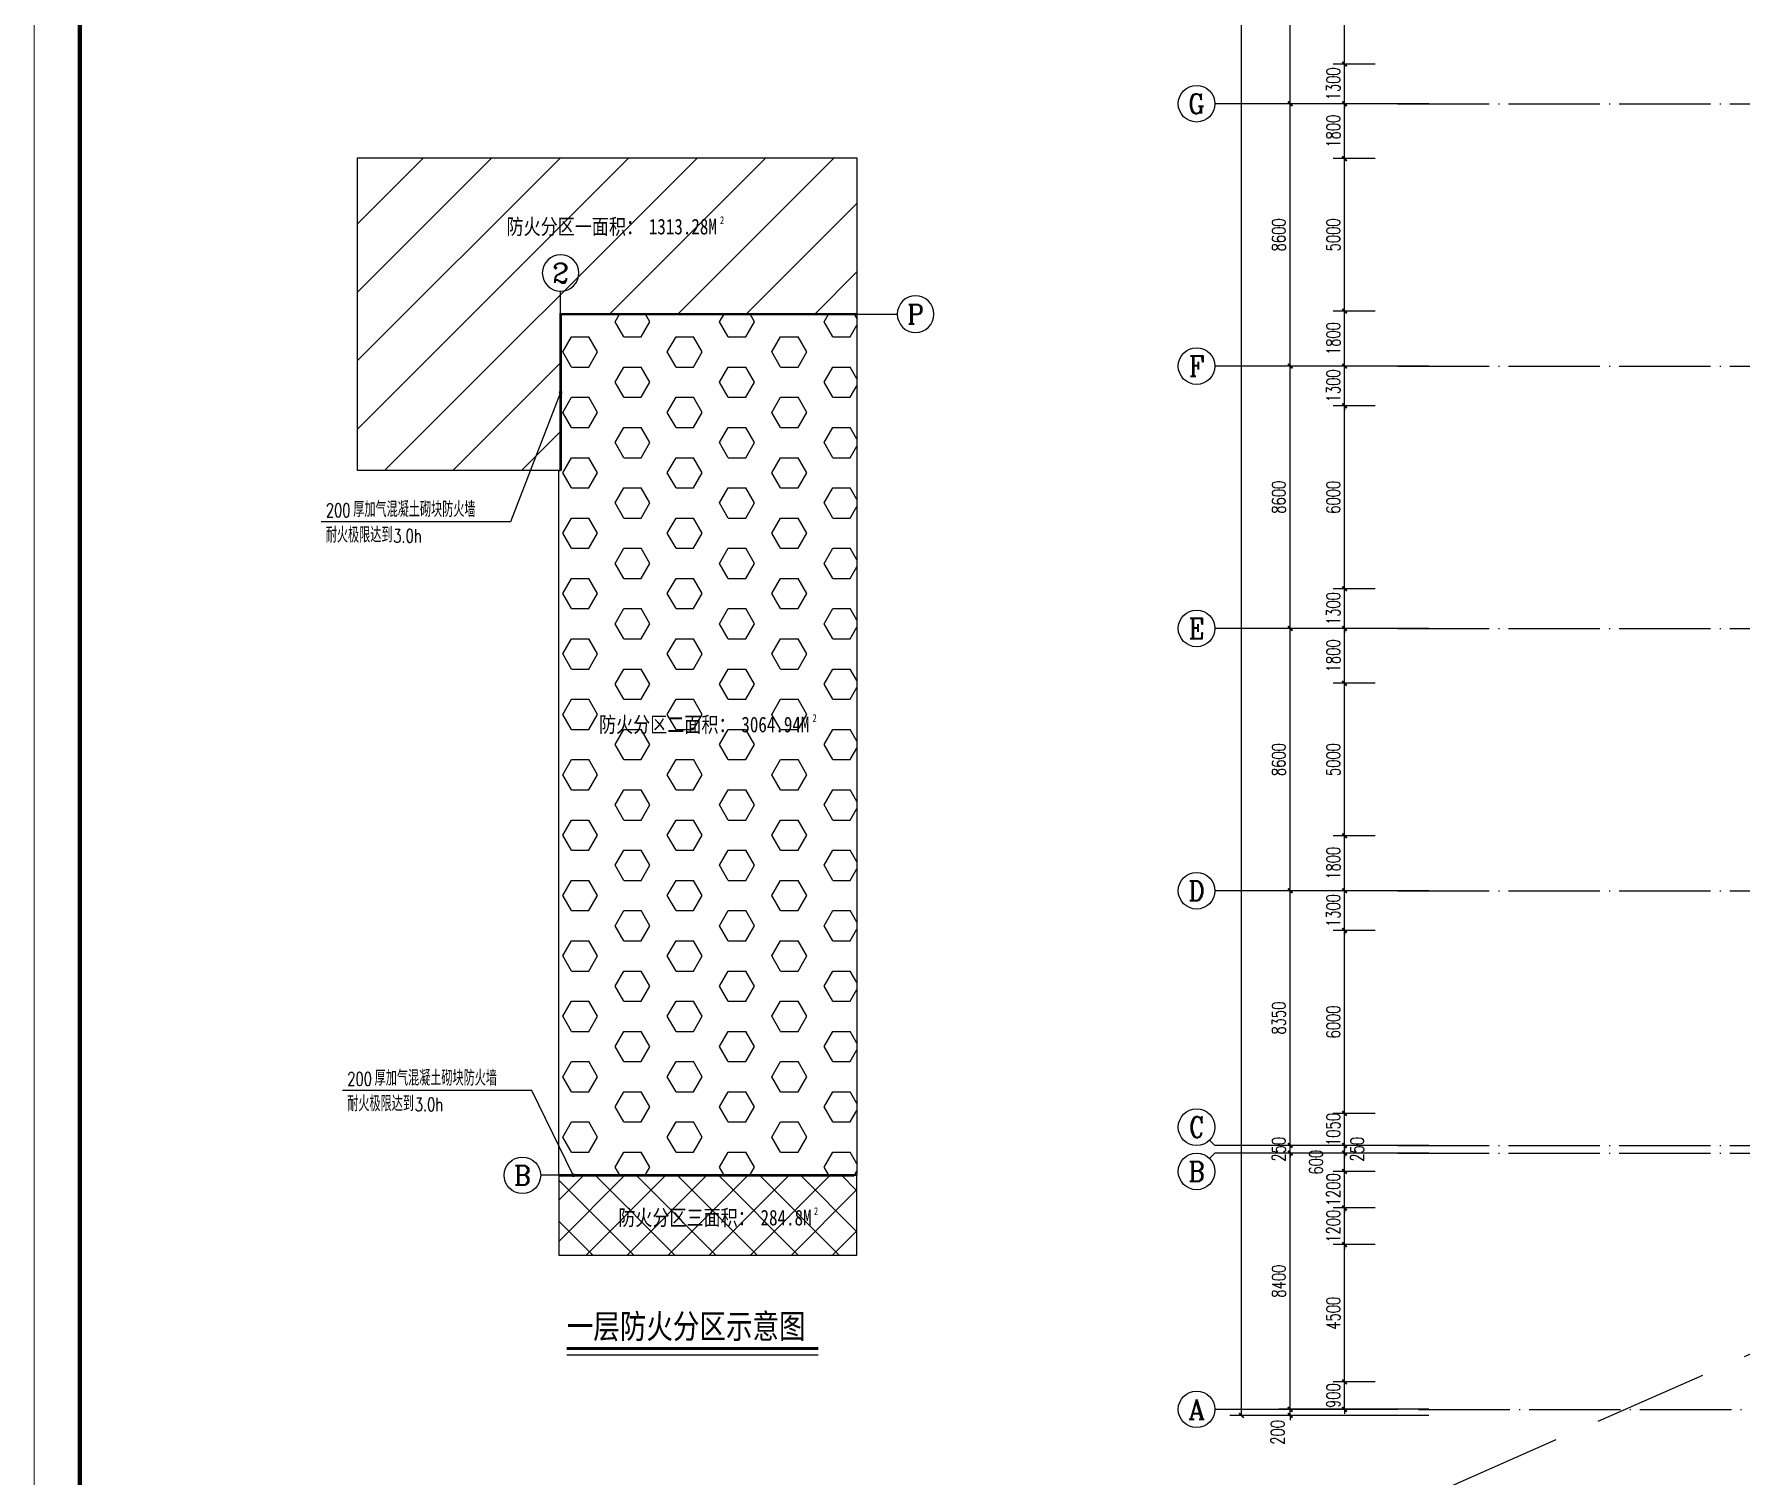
# Model space of a CAD drawing. Extents: x 409931 to 937299, y -508824 to 132289.
# Drawn here: x 437947 to 493922, y -165458 to -118196 of the extents above; entities that cross this region are included whole.
import ezdxf
from ezdxf.enums import TextEntityAlignment as Align

# ---------------------------------------------------------------- set-up
doc = ezdxf.new("R2010")
doc.units = 0
doc.header["$LTSCALE"] = 1500
doc.header["$MEASUREMENT"] = 0
doc.linetypes.add('DASH', pattern=[0.35, 0.25, -0.1])
doc.linetypes.add('DOTE', pattern=[2.42, 2, -0.2, 0.02, -0.2])
doc.layers.get('Defpoints').update_dxf_attribs({"color": 252})
for name, color, linetype in [('A-Other(建筑其它)', 33, 'Continuous'), ('A-Wall(建筑墙)', 7, 'Continuous'), ('AXIS', 3, 'Continuous'), ('AXIS_TEXT', 7, 'Continuous'), ('DIM_LEAD', 3, 'Continuous'), ('DIM_SYMB', 3, 'Continuous'), ('DOTE', 1, 'Continuous'), ('PUB_DIM', 3, 'Continuous'), ('PUB_HATCH', 8, 'Continuous'), ('PUB_TEXT', 7, 'Continuous')]:
    doc.layers.add(name, color=color, linetype=linetype)
doc.layers.add('TK', color=151, linetype='Continuous', lineweight=13)
doc.styles.add('_TCH_AXIS', font='COMPLEX', dxfattribs={"bigfont": 'GBCBIG'})
doc.styles.add('_TCH_DIM', font='SIMPLEX', dxfattribs={"bigfont": 'GBCBIG'})
doc.styles.add('_TCH_DIM_T3', font='SIMPLEX', dxfattribs={"width": 0.705882, "bigfont": 'GBCBIG'})
doc.styles.add('COMPLEX', font='COMPLEX')
doc.styles.add('仿宋体', font='', dxfattribs={"width": 0.8})
doc.styles.get('仿宋体').set_extended_font_data('SimSun')
doc.dimstyles.new('_TCH_ARCH&&150', dxfattribs={"dimtxt": 446.25, "dimasz": 150, "dimexe": 375, "dimexo": 450, "dimgap": 150, "dimtad": 1, "dimdec": 0, "dimzin": 0, "dimdsep": 46, "dimtxsty": '_TCH_DIM_T3', "dimblk": 'ARCHTICK', "dimcen": 0.09, "dimclrt": 7, "dimazin": 2, "dimtfac": 1, "dimtdec": 0, "dimtix": 1, "dimtmove": 2, "dimatfit": 3, "dimfxl": 0, "dimtolj": 1, "dimtzin": 0, "dimarcsym": 0})

# ---------------------------------------------------------------- blocks, each defined once
blk = doc.blocks.new('TK-A0')
at = {"layer": 'TK'}
for p, q in [((25, 10), (1179, 10)), ((0, 0), (1189, 0))]:
    blk.add_line(p, q, dxfattribs=at)
at = {"layer": 'TK', "const_width": 1}
blk.add_lwpolyline([(25, 831), (1179, 831), (1179, 10), (25, 10)], close=True, dxfattribs=at)
blk = doc.blocks.new('_AXISO')
blk.add_circle((0, 0), 0.5)
at = {"layer": 'AXIS_TEXT', "style": 'COMPLEX', "width": 1.041667}
blk.add_attdef('A', text='', height=0.56, dxfattribs=at).set_placement((-0.25, -0.28), (0.25, -0.28), align=Align.FIT)
blk = doc.blocks.new('_ArchTick')
at = {"color": 0, "linetype": 'ByBlock', "const_width": 0.4}
blk.add_lwpolyline([(-0.5, -0.5), (0.5, 0.5)], dxfattribs=at)
blk = doc.blocks.new('*D508')
at = {"layer": 'Defpoints', "color": 0}
for p in [(480925, -162377), (482374, -162377), (482374, -163277)]:
    blk.add_point(p, dxfattribs=at)
at = {"layer": 'PUB_DIM', "color": 0, "lineweight": -2}
for p, q in [((480925, -162377), (480925, -162227)), ((481924, -162377), (480550, -162377)), ((480925, -163277), (480925, -162377)), ((481924, -163277), (480550, -163277)), ((480925, -163277), (480925, -163427))]:
    blk.add_line(p, q, dxfattribs=at)
at = {"layer": 'PUB_DIM', "color": 0, "lineweight": -2, "xscale": 150, "yscale": 150, "zscale": 150}
for p, rotation in [((480925, -162377), 270), ((480925, -163277), 90)]:
    blk.add_blockref('_ArchTick', p, dxfattribs=dict(at, rotation=rotation))
at = {"layer": 'PUB_DIM', "color": 7, "insert": (480552, -162827), "char_height": 446.2, "attachment_point": 5, "rotation": 90, "style": '_TCH_DIM_T3'}
blk.add_mtext('\\A1;900', dxfattribs=at)
blk = doc.blocks.new('*D509')
at = {"layer": 'Defpoints', "color": 0}
for p in [(480925, -157877), (482374, -157877), (482374, -162377)]:
    blk.add_point(p, dxfattribs=at)
at = {"layer": 'PUB_DIM', "color": 0, "lineweight": -2}
for p, q in [((481924, -157877), (480550, -157877)), ((480925, -162377), (480925, -157877)), ((481924, -162377), (480550, -162377))]:
    blk.add_line(p, q, dxfattribs=at)
at = {"layer": 'PUB_DIM', "color": 0, "lineweight": -2, "xscale": 150, "yscale": 150, "zscale": 150}
for p, rotation in [((480925, -157877), 90), ((480925, -162377), 270)]:
    blk.add_blockref('_ArchTick', p, dxfattribs=dict(at, rotation=rotation))
at = {"layer": 'PUB_DIM', "color": 7, "insert": (480552, -160127), "char_height": 446.2, "attachment_point": 5, "rotation": 90, "style": '_TCH_DIM_T3'}
blk.add_mtext('\\A1;4500', dxfattribs=at)
blk = doc.blocks.new('*D510')
at = {"layer": 'Defpoints', "color": 0}
for p in [(480925, -156677), (482374, -156677), (482374, -157877)]:
    blk.add_point(p, dxfattribs=at)
at = {"layer": 'PUB_DIM', "color": 0, "lineweight": -2}
for p, q in [((481924, -156677), (480550, -156677)), ((480925, -156677), (480925, -156527)), ((480925, -157877), (480925, -156677)), ((481924, -157877), (480550, -157877)), ((480925, -157877), (480925, -158027))]:
    blk.add_line(p, q, dxfattribs=at)
at = {"layer": 'PUB_DIM', "color": 0, "lineweight": -2, "xscale": 150, "yscale": 150, "zscale": 150}
for p, rotation in [((480925, -156677), 270), ((480925, -157877), 90)]:
    blk.add_blockref('_ArchTick', p, dxfattribs=dict(at, rotation=rotation))
at = {"layer": 'PUB_DIM', "color": 7, "insert": (480552, -157277), "char_height": 446.2, "attachment_point": 5, "rotation": 90, "style": '_TCH_DIM_T3'}
blk.add_mtext('\\A1;1200', dxfattribs=at)
blk = doc.blocks.new('*D511')
at = {"layer": 'Defpoints', "color": 0}
for p in [(480925, -155477), (482374, -155477), (482374, -156677)]:
    blk.add_point(p, dxfattribs=at)
at = {"layer": 'PUB_DIM', "color": 0, "lineweight": -2}
for p, q in [((481924, -155477), (480550, -155477)), ((480925, -155477), (480925, -155327)), ((480925, -156677), (480925, -155477)), ((481924, -156677), (480550, -156677)), ((480925, -156677), (480925, -156827))]:
    blk.add_line(p, q, dxfattribs=at)
at = {"layer": 'PUB_DIM', "color": 0, "lineweight": -2, "xscale": 150, "yscale": 150, "zscale": 150}
for p, rotation in [((480925, -155477), 270), ((480925, -156677), 90)]:
    blk.add_blockref('_ArchTick', p, dxfattribs=dict(at, rotation=rotation))
at = {"layer": 'PUB_DIM', "color": 7, "insert": (480552, -156077), "char_height": 446.2, "attachment_point": 5, "rotation": 90, "style": '_TCH_DIM_T3'}
blk.add_mtext('\\A1;1200', dxfattribs=at)
blk = doc.blocks.new('*D512')
at = {"layer": 'Defpoints', "color": 0}
for p in [(480925, -154877), (482374, -154877), (482374, -155477)]:
    blk.add_point(p, dxfattribs=at)
at = {"layer": 'PUB_DIM', "color": 0, "lineweight": -2}
for p, q in [((481924, -154877), (480550, -154877)), ((480925, -155477), (480925, -154877)), ((481924, -155477), (480550, -155477))]:
    blk.add_line(p, q, dxfattribs=at)
at = {"layer": 'PUB_DIM', "color": 0, "lineweight": -2, "xscale": 150, "yscale": 150, "zscale": 150}
for p, rotation in [((480925, -154877), 90), ((480925, -155477), 270)]:
    blk.add_blockref('_ArchTick', p, dxfattribs=dict(at, rotation=rotation))
at = {"layer": 'PUB_DIM', "color": 7, "insert": (479988, -155177), "char_height": 446.2, "attachment_point": 5, "rotation": 90, "style": '_TCH_DIM_T3'}
blk.add_mtext('\\A1;600', dxfattribs=at)
blk = doc.blocks.new('*D513')
at = {"layer": 'Defpoints', "color": 0}
for p in [(480925, -154627), (482374, -154627), (482374, -154877)]:
    blk.add_point(p, dxfattribs=at)
at = {"layer": 'PUB_DIM', "color": 0, "lineweight": -2}
for p, q in [((480925, -154627), (480925, -154477)), ((481924, -154627), (480550, -154627)), ((481924, -154877), (480550, -154877)), ((480925, -154877), (480925, -154627)), ((480925, -154877), (480925, -155027))]:
    blk.add_line(p, q, dxfattribs=at)
at = {"layer": 'PUB_DIM', "color": 0, "lineweight": -2, "xscale": 150, "yscale": 150, "zscale": 150}
for p, rotation in [((480925, -154627), 270), ((480925, -154877), 90)]:
    blk.add_blockref('_ArchTick', p, dxfattribs=dict(at, rotation=rotation))
at = {"layer": 'PUB_DIM', "color": 7, "insert": (481338, -154752), "char_height": 446.2, "attachment_point": 5, "rotation": 90, "style": '_TCH_DIM_T3'}
blk.add_mtext('\\A1;250', dxfattribs=at)
blk = doc.blocks.new('*D514')
at = {"layer": 'Defpoints', "color": 0}
for p in [(480925, -153578), (482374, -153578), (482374, -154627)]:
    blk.add_point(p, dxfattribs=at)
at = {"layer": 'PUB_DIM', "color": 0, "lineweight": -2}
for p, q in [((481924, -153578), (480550, -153578)), ((480925, -153578), (480925, -153428)), ((480925, -154627), (480925, -153578)), ((481924, -154627), (480550, -154627)), ((480925, -154627), (480925, -154777))]:
    blk.add_line(p, q, dxfattribs=at)
at = {"layer": 'PUB_DIM', "color": 0, "lineweight": -2, "xscale": 150, "yscale": 150, "zscale": 150}
for p, rotation in [((480925, -153578), 270), ((480925, -154627), 90)]:
    blk.add_blockref('_ArchTick', p, dxfattribs=dict(at, rotation=rotation))
at = {"layer": 'PUB_DIM', "color": 7, "insert": (480552, -154102), "char_height": 446.2, "attachment_point": 5, "rotation": 90, "style": '_TCH_DIM_T3'}
blk.add_mtext('\\A1;1050', dxfattribs=at)
blk = doc.blocks.new('*D515')
at = {"layer": 'Defpoints', "color": 0}
for p in [(480925, -147578), (482374, -147578), (482374, -153578)]:
    blk.add_point(p, dxfattribs=at)
at = {"layer": 'PUB_DIM', "color": 0, "lineweight": -2}
for p, q in [((481924, -147578), (480550, -147578)), ((480925, -153578), (480925, -147578)), ((481924, -153578), (480550, -153578))]:
    blk.add_line(p, q, dxfattribs=at)
at = {"layer": 'PUB_DIM', "color": 0, "lineweight": -2, "xscale": 150, "yscale": 150, "zscale": 150}
for p, rotation in [((480925, -147578), 90), ((480925, -153578), 270)]:
    blk.add_blockref('_ArchTick', p, dxfattribs=dict(at, rotation=rotation))
at = {"layer": 'PUB_DIM', "color": 7, "insert": (480552, -150578), "char_height": 446.2, "attachment_point": 5, "rotation": 90, "style": '_TCH_DIM_T3'}
blk.add_mtext('\\A1;6000', dxfattribs=at)
blk = doc.blocks.new('*D516')
at = {"layer": 'Defpoints', "color": 0}
for p in [(480925, -146277), (482374, -146277), (482374, -147578)]:
    blk.add_point(p, dxfattribs=at)
at = {"layer": 'PUB_DIM', "color": 0, "lineweight": -2}
for p, q in [((481924, -146277), (480550, -146277)), ((480925, -146277), (480925, -146127)), ((480925, -147578), (480925, -146277)), ((481924, -147578), (480550, -147578)), ((480925, -147578), (480925, -147728))]:
    blk.add_line(p, q, dxfattribs=at)
at = {"layer": 'PUB_DIM', "color": 0, "lineweight": -2, "xscale": 150, "yscale": 150, "zscale": 150}
for p, rotation in [((480925, -146277), 270), ((480925, -147578), 90)]:
    blk.add_blockref('_ArchTick', p, dxfattribs=dict(at, rotation=rotation))
at = {"layer": 'PUB_DIM', "color": 7, "insert": (480552, -146927), "char_height": 446.2, "attachment_point": 5, "rotation": 90, "style": '_TCH_DIM_T3'}
blk.add_mtext('\\A1;1300', dxfattribs=at)
blk = doc.blocks.new('*D517')
at = {"layer": 'Defpoints', "color": 0}
for p in [(480925, -144477), (482374, -144477), (482374, -146277)]:
    blk.add_point(p, dxfattribs=at)
at = {"layer": 'PUB_DIM', "color": 0, "lineweight": -2}
for p, q in [((481924, -144477), (480550, -144477)), ((480925, -146277), (480925, -144477)), ((481924, -146277), (480550, -146277))]:
    blk.add_line(p, q, dxfattribs=at)
at = {"layer": 'PUB_DIM', "color": 0, "lineweight": -2, "xscale": 150, "yscale": 150, "zscale": 150}
for p, rotation in [((480925, -144477), 90), ((480925, -146277), 270)]:
    blk.add_blockref('_ArchTick', p, dxfattribs=dict(at, rotation=rotation))
at = {"layer": 'PUB_DIM', "color": 7, "insert": (480552, -145377), "char_height": 446.2, "attachment_point": 5, "rotation": 90, "style": '_TCH_DIM_T3'}
blk.add_mtext('\\A1;1800', dxfattribs=at)
blk = doc.blocks.new('*D518')
at = {"layer": 'Defpoints', "color": 0}
for p in [(480925, -139477), (482374, -139477), (482374, -144477)]:
    blk.add_point(p, dxfattribs=at)
at = {"layer": 'PUB_DIM', "color": 0, "lineweight": -2}
for p, q in [((481924, -139477), (480550, -139477)), ((480925, -144477), (480925, -139477)), ((481924, -144477), (480550, -144477))]:
    blk.add_line(p, q, dxfattribs=at)
at = {"layer": 'PUB_DIM', "color": 0, "lineweight": -2, "xscale": 150, "yscale": 150, "zscale": 150}
for p, rotation in [((480925, -139477), 90), ((480925, -144477), 270)]:
    blk.add_blockref('_ArchTick', p, dxfattribs=dict(at, rotation=rotation))
at = {"layer": 'PUB_DIM', "color": 7, "insert": (480552, -141977), "char_height": 446.2, "attachment_point": 5, "rotation": 90, "style": '_TCH_DIM_T3'}
blk.add_mtext('\\A1;5000', dxfattribs=at)
blk = doc.blocks.new('*D519')
at = {"layer": 'Defpoints', "color": 0}
for p in [(480925, -137677), (482374, -137677), (482374, -139477)]:
    blk.add_point(p, dxfattribs=at)
at = {"layer": 'PUB_DIM', "color": 0, "lineweight": -2}
for p, q in [((481924, -137677), (480550, -137677)), ((480925, -139477), (480925, -137677)), ((481924, -139477), (480550, -139477))]:
    blk.add_line(p, q, dxfattribs=at)
at = {"layer": 'PUB_DIM', "color": 0, "lineweight": -2, "xscale": 150, "yscale": 150, "zscale": 150}
for p, rotation in [((480925, -137677), 90), ((480925, -139477), 270)]:
    blk.add_blockref('_ArchTick', p, dxfattribs=dict(at, rotation=rotation))
at = {"layer": 'PUB_DIM', "color": 7, "insert": (480552, -138577), "char_height": 446.2, "attachment_point": 5, "rotation": 90, "style": '_TCH_DIM_T3'}
blk.add_mtext('\\A1;1800', dxfattribs=at)
blk = doc.blocks.new('*D520')
at = {"layer": 'Defpoints', "color": 0}
for p in [(480925, -136378), (482374, -136378), (482374, -137677)]:
    blk.add_point(p, dxfattribs=at)
at = {"layer": 'PUB_DIM', "color": 0, "lineweight": -2}
for p, q in [((481924, -136378), (480550, -136378)), ((480925, -136378), (480925, -136228)), ((480925, -137677), (480925, -136378)), ((481924, -137677), (480550, -137677)), ((480925, -137677), (480925, -137827))]:
    blk.add_line(p, q, dxfattribs=at)
at = {"layer": 'PUB_DIM', "color": 0, "lineweight": -2, "xscale": 150, "yscale": 150, "zscale": 150}
for p, rotation in [((480925, -136378), 270), ((480925, -137677), 90)]:
    blk.add_blockref('_ArchTick', p, dxfattribs=dict(at, rotation=rotation))
at = {"layer": 'PUB_DIM', "color": 7, "insert": (480552, -137027), "char_height": 446.2, "attachment_point": 5, "rotation": 90, "style": '_TCH_DIM_T3'}
blk.add_mtext('\\A1;1300', dxfattribs=at)
blk = doc.blocks.new('*D521')
at = {"layer": 'Defpoints', "color": 0}
for p in [(480925, -130378), (482374, -130378), (482374, -136378)]:
    blk.add_point(p, dxfattribs=at)
at = {"layer": 'PUB_DIM', "color": 0, "lineweight": -2}
for p, q in [((481924, -130378), (480550, -130378)), ((480925, -136378), (480925, -130378)), ((481924, -136378), (480550, -136378))]:
    blk.add_line(p, q, dxfattribs=at)
at = {"layer": 'PUB_DIM', "color": 0, "lineweight": -2, "xscale": 150, "yscale": 150, "zscale": 150}
for p, rotation in [((480925, -130378), 90), ((480925, -136378), 270)]:
    blk.add_blockref('_ArchTick', p, dxfattribs=dict(at, rotation=rotation))
at = {"layer": 'PUB_DIM', "color": 7, "insert": (480552, -133378), "char_height": 446.2, "attachment_point": 5, "rotation": 90, "style": '_TCH_DIM_T3'}
blk.add_mtext('\\A1;6000', dxfattribs=at)
blk = doc.blocks.new('*D522')
at = {"layer": 'Defpoints', "color": 0}
for p in [(480925, -129077), (482374, -129077), (482374, -130378)]:
    blk.add_point(p, dxfattribs=at)
at = {"layer": 'PUB_DIM', "color": 0, "lineweight": -2}
for p, q in [((481924, -129077), (480550, -129077)), ((480925, -129077), (480925, -128927)), ((480925, -130378), (480925, -129077)), ((481924, -130378), (480550, -130378)), ((480925, -130378), (480925, -130528))]:
    blk.add_line(p, q, dxfattribs=at)
at = {"layer": 'PUB_DIM', "color": 0, "lineweight": -2, "xscale": 150, "yscale": 150, "zscale": 150}
for p, rotation in [((480925, -129077), 270), ((480925, -130378), 90)]:
    blk.add_blockref('_ArchTick', p, dxfattribs=dict(at, rotation=rotation))
at = {"layer": 'PUB_DIM', "color": 7, "insert": (480552, -129727), "char_height": 446.2, "attachment_point": 5, "rotation": 90, "style": '_TCH_DIM_T3'}
blk.add_mtext('\\A1;1300', dxfattribs=at)
blk = doc.blocks.new('*D523')
at = {"layer": 'Defpoints', "color": 0}
for p in [(480925, -127277), (482374, -127277), (482374, -129077)]:
    blk.add_point(p, dxfattribs=at)
at = {"layer": 'PUB_DIM', "color": 0, "lineweight": -2}
for p, q in [((481924, -127277), (480550, -127277)), ((480925, -129077), (480925, -127277)), ((481924, -129077), (480550, -129077))]:
    blk.add_line(p, q, dxfattribs=at)
at = {"layer": 'PUB_DIM', "color": 0, "lineweight": -2, "xscale": 150, "yscale": 150, "zscale": 150}
for p, rotation in [((480925, -127277), 90), ((480925, -129077), 270)]:
    blk.add_blockref('_ArchTick', p, dxfattribs=dict(at, rotation=rotation))
at = {"layer": 'PUB_DIM', "color": 7, "insert": (480552, -128177), "char_height": 446.2, "attachment_point": 5, "rotation": 90, "style": '_TCH_DIM_T3'}
blk.add_mtext('\\A1;1800', dxfattribs=at)
blk = doc.blocks.new('*D524')
at = {"layer": 'Defpoints', "color": 0}
for p in [(480925, -122277), (482374, -122277), (482374, -127277)]:
    blk.add_point(p, dxfattribs=at)
at = {"layer": 'PUB_DIM', "color": 0, "lineweight": -2}
for p, q in [((481924, -122277), (480550, -122277)), ((480925, -127277), (480925, -122277)), ((481924, -127277), (480550, -127277))]:
    blk.add_line(p, q, dxfattribs=at)
at = {"layer": 'PUB_DIM', "color": 0, "lineweight": -2, "xscale": 150, "yscale": 150, "zscale": 150}
for p, rotation in [((480925, -122277), 90), ((480925, -127277), 270)]:
    blk.add_blockref('_ArchTick', p, dxfattribs=dict(at, rotation=rotation))
at = {"layer": 'PUB_DIM', "color": 7, "insert": (480552, -124777), "char_height": 446.2, "attachment_point": 5, "rotation": 90, "style": '_TCH_DIM_T3'}
blk.add_mtext('\\A1;5000', dxfattribs=at)
blk = doc.blocks.new('*D525')
at = {"layer": 'Defpoints', "color": 0}
for p in [(480925, -120477), (482374, -120477), (482374, -122277)]:
    blk.add_point(p, dxfattribs=at)
at = {"layer": 'PUB_DIM', "color": 0, "lineweight": -2}
for p, q in [((481924, -120477), (480550, -120477)), ((480925, -122277), (480925, -120477)), ((481924, -122277), (480550, -122277))]:
    blk.add_line(p, q, dxfattribs=at)
at = {"layer": 'PUB_DIM', "color": 0, "lineweight": -2, "xscale": 150, "yscale": 150, "zscale": 150}
for p, rotation in [((480925, -120477), 90), ((480925, -122277), 270)]:
    blk.add_blockref('_ArchTick', p, dxfattribs=dict(at, rotation=rotation))
at = {"layer": 'PUB_DIM', "color": 7, "insert": (480552, -121377), "char_height": 446.2, "attachment_point": 5, "rotation": 90, "style": '_TCH_DIM_T3'}
blk.add_mtext('\\A1;1800', dxfattribs=at)
blk = doc.blocks.new('*D526')
at = {"layer": 'Defpoints', "color": 0}
for p in [(480925, -119178), (482374, -119178), (482374, -120477)]:
    blk.add_point(p, dxfattribs=at)
at = {"layer": 'PUB_DIM', "color": 0, "lineweight": -2}
for p, q in [((481924, -119178), (480550, -119178)), ((480925, -119178), (480925, -119028)), ((480925, -120477), (480925, -119178)), ((481924, -120477), (480550, -120477)), ((480925, -120477), (480925, -120627))]:
    blk.add_line(p, q, dxfattribs=at)
at = {"layer": 'PUB_DIM', "color": 0, "lineweight": -2, "xscale": 150, "yscale": 150, "zscale": 150}
for p, rotation in [((480925, -119178), 270), ((480925, -120477), 90)]:
    blk.add_blockref('_ArchTick', p, dxfattribs=dict(at, rotation=rotation))
at = {"layer": 'PUB_DIM', "color": 7, "insert": (480552, -119827), "char_height": 446.2, "attachment_point": 5, "rotation": 90, "style": '_TCH_DIM_T3'}
blk.add_mtext('\\A1;1300', dxfattribs=at)
blk = doc.blocks.new('*D527')
at = {"layer": 'Defpoints', "color": 0}
for p in [(480925, -113178), (482374, -113178), (482374, -119178)]:
    blk.add_point(p, dxfattribs=at)
at = {"layer": 'PUB_DIM', "color": 0, "lineweight": -2}
for p, q in [((481924, -113178), (480550, -113178)), ((480925, -119178), (480925, -113178)), ((481924, -119178), (480550, -119178))]:
    blk.add_line(p, q, dxfattribs=at)
at = {"layer": 'PUB_DIM', "color": 0, "lineweight": -2, "xscale": 150, "yscale": 150, "zscale": 150}
for p, rotation in [((480925, -113178), 90), ((480925, -119178), 270)]:
    blk.add_blockref('_ArchTick', p, dxfattribs=dict(at, rotation=rotation))
at = {"layer": 'PUB_DIM', "color": 7, "insert": (480552, -116178), "char_height": 446.2, "attachment_point": 5, "rotation": 90, "style": '_TCH_DIM_T3'}
blk.add_mtext('\\A1;6000', dxfattribs=at)
blk = doc.blocks.new('*D807')
at = {"layer": 'AXIS', "color": 0, "lineweight": -2}
for p, q in [((483692, -163277), (478767, -163277)), ((479142, -163277), (479142, -163127)), ((479142, -163477), (479142, -163277)), ((483692, -163477), (478767, -163477)), ((479142, -163477), (479142, -163627))]:
    blk.add_line(p, q, dxfattribs=at)
at = {"layer": 'Defpoints', "color": 0}
for p in [(479142, -163277), (484142, -163277), (484142, -163477)]:
    blk.add_point(p, dxfattribs=at)
at = {"layer": 'AXIS', "color": 0, "lineweight": -2, "xscale": 150, "yscale": 150, "zscale": 150}
for p, rotation in [((479142, -163277), 270), ((479142, -163477), 90)]:
    blk.add_blockref('_ArchTick', p, dxfattribs=dict(at, rotation=rotation))
at = {"layer": 'AXIS', "color": 7, "insert": (478729, -164032), "char_height": 446.2, "attachment_point": 5, "rotation": 90, "style": '_TCH_DIM_T3'}
blk.add_mtext('\\A1;200', dxfattribs=at)
blk = doc.blocks.new('*D808')
at = {"layer": 'AXIS', "color": 0, "lineweight": -2}
for p, q in [((483692, -154877), (478767, -154877)), ((479142, -163277), (479142, -154877)), ((483692, -163277), (478767, -163277))]:
    blk.add_line(p, q, dxfattribs=at)
at = {"layer": 'Defpoints', "color": 0}
for p in [(479142, -154877), (484142, -154877), (484142, -163277)]:
    blk.add_point(p, dxfattribs=at)
at = {"layer": 'AXIS', "color": 0, "lineweight": -2, "xscale": 150, "yscale": 150, "zscale": 150}
for p, rotation in [((479142, -154877), 90), ((479142, -163277), 270)]:
    blk.add_blockref('_ArchTick', p, dxfattribs=dict(at, rotation=rotation))
at = {"layer": 'AXIS', "color": 7, "insert": (478768, -159077), "char_height": 446.2, "attachment_point": 5, "rotation": 90, "style": '_TCH_DIM_T3'}
blk.add_mtext('\\A1;8400', dxfattribs=at)
blk = doc.blocks.new('*D809')
at = {"layer": 'AXIS', "color": 0, "lineweight": -2}
for p, q in [((479142, -154627), (479142, -154477)), ((483692, -154627), (478767, -154627)), ((483692, -154877), (478767, -154877)), ((479142, -154877), (479142, -154627)), ((479142, -154877), (479142, -155027))]:
    blk.add_line(p, q, dxfattribs=at)
at = {"layer": 'Defpoints', "color": 0}
for p in [(479142, -154627), (484142, -154627), (484142, -154877)]:
    blk.add_point(p, dxfattribs=at)
at = {"layer": 'AXIS', "color": 0, "lineweight": -2, "xscale": 150, "yscale": 150, "zscale": 150}
for p, rotation in [((479142, -154627), 270), ((479142, -154877), 90)]:
    blk.add_blockref('_ArchTick', p, dxfattribs=dict(at, rotation=rotation))
at = {"layer": 'AXIS', "color": 7, "insert": (478768, -154752), "char_height": 446.2, "attachment_point": 5, "rotation": 90, "style": '_TCH_DIM_T3'}
blk.add_mtext('\\A1;250', dxfattribs=at)
blk = doc.blocks.new('*D810')
at = {"layer": 'AXIS', "color": 0, "lineweight": -2}
for p, q in [((483692, -146277), (478767, -146277)), ((479142, -154627), (479142, -146277)), ((483692, -154627), (478767, -154627))]:
    blk.add_line(p, q, dxfattribs=at)
at = {"layer": 'Defpoints', "color": 0}
for p in [(479142, -146277), (484142, -146277), (484142, -154627)]:
    blk.add_point(p, dxfattribs=at)
at = {"layer": 'AXIS', "color": 0, "lineweight": -2, "xscale": 150, "yscale": 150, "zscale": 150}
for p, rotation in [((479142, -146277), 90), ((479142, -154627), 270)]:
    blk.add_blockref('_ArchTick', p, dxfattribs=dict(at, rotation=rotation))
at = {"layer": 'AXIS', "color": 7, "insert": (478768, -150452), "char_height": 446.2, "attachment_point": 5, "rotation": 90, "style": '_TCH_DIM_T3'}
blk.add_mtext('\\A1;8350', dxfattribs=at)
blk = doc.blocks.new('*D811')
at = {"layer": 'AXIS', "color": 0, "lineweight": -2}
for p, q in [((483692, -137677), (478767, -137677)), ((479142, -146277), (479142, -137677)), ((483692, -146277), (478767, -146277))]:
    blk.add_line(p, q, dxfattribs=at)
at = {"layer": 'Defpoints', "color": 0}
for p in [(479142, -137677), (484142, -137677), (484142, -146277)]:
    blk.add_point(p, dxfattribs=at)
at = {"layer": 'AXIS', "color": 0, "lineweight": -2, "xscale": 150, "yscale": 150, "zscale": 150}
for p, rotation in [((479142, -137677), 90), ((479142, -146277), 270)]:
    blk.add_blockref('_ArchTick', p, dxfattribs=dict(at, rotation=rotation))
at = {"layer": 'AXIS', "color": 7, "insert": (478768, -141977), "char_height": 446.2, "attachment_point": 5, "rotation": 90, "style": '_TCH_DIM_T3'}
blk.add_mtext('\\A1;8600', dxfattribs=at)
blk = doc.blocks.new('*D812')
at = {"layer": 'AXIS', "color": 0, "lineweight": -2}
for p, q in [((483692, -129077), (478767, -129077)), ((479142, -137677), (479142, -129077)), ((483692, -137677), (478767, -137677))]:
    blk.add_line(p, q, dxfattribs=at)
at = {"layer": 'Defpoints', "color": 0}
for p in [(479142, -129077), (484142, -129077), (484142, -137677)]:
    blk.add_point(p, dxfattribs=at)
at = {"layer": 'AXIS', "color": 0, "lineweight": -2, "xscale": 150, "yscale": 150, "zscale": 150}
for p, rotation in [((479142, -129077), 90), ((479142, -137677), 270)]:
    blk.add_blockref('_ArchTick', p, dxfattribs=dict(at, rotation=rotation))
at = {"layer": 'AXIS', "color": 7, "insert": (478768, -133377), "char_height": 446.2, "attachment_point": 5, "rotation": 90, "style": '_TCH_DIM_T3'}
blk.add_mtext('\\A1;8600', dxfattribs=at)
blk = doc.blocks.new('*D813')
at = {"layer": 'AXIS', "color": 0, "lineweight": -2}
for p, q in [((483692, -120477), (478767, -120477)), ((479142, -129077), (479142, -120477)), ((483692, -129077), (478767, -129077))]:
    blk.add_line(p, q, dxfattribs=at)
at = {"layer": 'Defpoints', "color": 0}
for p in [(479142, -120477), (484142, -120477), (484142, -129077)]:
    blk.add_point(p, dxfattribs=at)
at = {"layer": 'AXIS', "color": 0, "lineweight": -2, "xscale": 150, "yscale": 150, "zscale": 150}
for p, rotation in [((479142, -120477), 90), ((479142, -129077), 270)]:
    blk.add_blockref('_ArchTick', p, dxfattribs=dict(at, rotation=rotation))
at = {"layer": 'AXIS', "color": 7, "insert": (478768, -124777), "char_height": 446.2, "attachment_point": 5, "rotation": 90, "style": '_TCH_DIM_T3'}
blk.add_mtext('\\A1;8600', dxfattribs=at)
blk = doc.blocks.new('*D814')
at = {"layer": 'AXIS', "color": 0, "lineweight": -2}
for p, q in [((483692, -111877), (478767, -111877)), ((479142, -120477), (479142, -111877)), ((483692, -120477), (478767, -120477))]:
    blk.add_line(p, q, dxfattribs=at)
at = {"layer": 'Defpoints', "color": 0}
for p in [(479142, -111877), (484142, -111877), (484142, -120477)]:
    blk.add_point(p, dxfattribs=at)
at = {"layer": 'AXIS', "color": 0, "lineweight": -2, "xscale": 150, "yscale": 150, "zscale": 150}
for p, rotation in [((479142, -111877), 90), ((479142, -120477), 270)]:
    blk.add_blockref('_ArchTick', p, dxfattribs=dict(at, rotation=rotation))
at = {"layer": 'AXIS', "color": 7, "insert": (478768, -116177), "char_height": 446.2, "attachment_point": 5, "rotation": 90, "style": '_TCH_DIM_T3'}
blk.add_mtext('\\A1;8600', dxfattribs=at)
blk = doc.blocks.new('*D824')
at = {"layer": 'AXIS', "color": 0, "lineweight": -2}
for p, q in [((483692, -43577), (477167, -43577)), ((477542, -163477), (477542, -43577)), ((483692, -163477), (477167, -163477))]:
    blk.add_line(p, q, dxfattribs=at)
at = {"layer": 'Defpoints', "color": 0}
for p in [(477542, -43577), (484142, -43577), (484142, -163477)]:
    blk.add_point(p, dxfattribs=at)
at = {"layer": 'AXIS', "color": 0, "lineweight": -2, "xscale": 150, "yscale": 150, "zscale": 150}
for p, rotation in [((477542, -43577), 90), ((477542, -163477), 270)]:
    blk.add_blockref('_ArchTick', p, dxfattribs=dict(at, rotation=rotation))
at = {"layer": 'AXIS', "color": 7, "insert": (477168, -103527), "char_height": 446.2, "attachment_point": 5, "rotation": 90, "style": '_TCH_DIM_T3'}
blk.add_mtext('\\A1;119900', dxfattribs=at)

msp = doc.modelspace()

# ---------------------------------------------------------------- hatches: boundary and pattern name
at = {"layer": 'PUB_HATCH'}
h = msp.add_hatch(dxfattribs=at)
h.set_pattern_fill('ANSI31', color=256, scale=1000, style=0)
h.set_pattern_definition([(45, (-487.5, 3530.8), (-1122.532, 1122.532), [])])
h.paths.add_polyline_path([(448553.8, -132505.5), (455213.8, -132505.5), (455213.8, -127375.5), (464933.8, -127375.5), (464933.8, -122245.5), (448553.8, -122245.5)])
h = msp.add_hatch(dxfattribs=at)
h.set_pattern_fill('HEX', color=256, scale=600, style=0)
h.set_pattern_definition([(0, (-487.5, 3530.8), (0, 989.8668), [571.5, -1143]), (120, (-487.5, 3530.8), (-857.2498, -494.9334), [571.5, -1143]), (60, (84, 3530.8), (-857.2498, 494.9334), [571.5, -1143])])
h.paths.add_polyline_path([(464933.8, -127375.5), (455213.8, -127375.5), (455213.8, -132505.5), (455153.8, -132505.5), (455153.9, -155605.5), (464933.8, -155605.5)])
h = msp.add_hatch(dxfattribs=at)
h.set_pattern_fill('ANSI37', color=256, scale=600, style=0)
h.set_pattern_definition([(45, (-487.5, 3530.8), (-673.5192, 673.5192), []), (135, (-487.5, 3530.8), (-673.5192, -673.5192), [])])
h.paths.add_polyline_path([(464921.9, -158233.5), (464921.9, -155605.5), (455165.9, -155605.5), (455165.9, -158233.5)])

# ---------------------------------------------------------------- linework, layer by layer
at = {"layer": 'A-Other(建筑其它)', "linetype": 'DASH', "ltscale": 2, "const_width": 80}
for points in [[(455213.8, -132505.5), (455213.8, -127375.5), (464933.8, -127375.5)], [(464847.5, -155605.5), (455165.9, -155605.5)]]:
    msp.add_lwpolyline(points, dxfattribs=at)
at = {"layer": 'A-Wall(建筑墙)'}
for points in [[(448553.8, -122245.5), (464933.8, -122245.5), (464933.8, -127375.5), (455213.8, -127375.5), (455213.8, -132415.5), (455213.8, -132505.5), (448553.8, -132505.5)], [(455165.9, -155605.5), (464921.9, -155605.5), (464921.9, -158233.5), (455165.9, -158233.5)]]:
    msp.add_lwpolyline(points, close=True, dxfattribs=at)
msp.add_lwpolyline([(464933.8, -127375.5), (464933.8, -155605.5), (455153.9, -155605.5), (455153.8, -132505.5), (455213.8, -132505.5), (455213.8, -127375.5), (464933.8, -127375.5)], dxfattribs=at)
at = {"layer": 'AXIS'}
for p, q in [((482670.9, -120477.5), (476670.9, -120477.5)), ((455213.8, -128715.7), (455213.8, -126625.3)), ((464163.8, -127375.5), (466254.1, -127375.5)), ((482670.9, -129077.5), (476670.9, -129077.5)), ((482670.9, -137677.5), (476670.9, -137677.5)), ((482670.9, -146277.5), (476670.9, -146277.5)), ((476495.2, -154451.7), (476670.9, -154627.5)), ((476495.2, -155053.2), (476670.9, -154877.5)), ((482670.9, -154627.5), (476670.9, -154627.5)), ((482670.9, -154877.5), (476670.9, -154877.5)), ((456651, -155605.5), (454560.6, -155605.5)), ((482670.9, -163277.5), (476670.9, -163277.5))]:
    msp.add_line(p, q, dxfattribs=at)
at = {"layer": 'DIM_LEAD'}
for p, q in [((455213.8, -129940.5), (453569.6, -134182.8)), ((453569.6, -134182.8), (447355.4, -134182.8)), ((454272.3, -152824.3), (448058.1, -152824.3)), ((455629.9, -155605.5), (454272.3, -152824.3))]:
    msp.add_line(p, q, dxfattribs=at)
at = {"layer": 'DIM_LEAD', "const_width": 60}
for points in [[(455224.7, -129912.6, 1), (455203, -129968.5, 1)], [(455643, -155632.5, 1), (455616.7, -155578.6, 1)]]:
    msp.add_lwpolyline(points, format="xyb", close=True, dxfattribs=at)
at = {"layer": 'DIM_SYMB', "const_width": 105}
msp.add_lwpolyline([(455414.8, -161283.1), (463663.3, -161283.1)], dxfattribs=at)
at = {"layer": 'DIM_SYMB'}
msp.add_lwpolyline([(455414.8, -161493.1), (463663.3, -161493.1)], dxfattribs=at)
at = {"layer": 'DOTE', "color": 1, "linetype": 'DOTE'}
for p, q in [((482670.9, -120477.5), (545935.2, -120477.5)), ((482670.9, -129077.5), (545935.2, -129077.5)), ((482670.9, -137677.5), (545935.2, -137677.5)), ((482670.9, -146277.5), (545935.2, -146277.5)), ((482670.9, -154627.5), (545935.2, -154627.5)), ((482670.9, -154877.5), (545935.2, -154877.5)), ((483349.9, -163277.5), (545976.3, -163277.5))]:
    msp.add_line(p, q, dxfattribs=at)
at = {"layer": 'PUB_HATCH', "linetype": 'DASH', "ltscale": 10}
msp.add_line((470022.2, -172133.2), (509412, -154777.5), dxfattribs=at)

# ---------------------------------------------------------------- block references
at = {"layer": 'AXIS'}
ref = msp.add_blockref('_AXISO', (476070.9, -120477.5), dxfattribs=dict(at, xscale=1200, yscale=1200, zscale=1200))
ref.add_attrib('A', 'G', dxfattribs={"layer": 'AXIS_TEXT', "height": 637.8, "style": '_TCH_AXIS'}).set_placement((475797.6, -120796.4), (476344.2, -120796.4), align=Align.FIT)
ref = msp.add_blockref('_AXISO', (455213.8, -126025.3), dxfattribs=dict(at, xscale=-1200, yscale=1200, zscale=1200))
ref.add_attrib('A', '2', dxfattribs={"layer": 'AXIS_TEXT', "height": 637.8, "style": '_TCH_AXIS', "width": 1.285714}).set_placement((454940.5, -126344.2), (455487.2, -126344.2), align=Align.FIT)
ref = msp.add_blockref('_AXISO', (466854.1, -127375.5), dxfattribs=dict(at, xscale=-1200, yscale=1200, zscale=1200))
ref.add_attrib('A', 'P', dxfattribs={"layer": 'AXIS_TEXT', "height": 637.8, "style": '_TCH_AXIS', "width": 1.058824}).set_placement((466580.8, -127694.4), (467127.5, -127694.4), align=Align.FIT)
ref = msp.add_blockref('_AXISO', (476070.9, -129077.5), dxfattribs=dict(at, xscale=1200, yscale=1200, zscale=1200))
ref.add_attrib('A', 'F', dxfattribs={"layer": 'AXIS_TEXT', "height": 668.2, "style": '_TCH_AXIS'}).set_placement((475816.4, -129411.6), (476325.4, -129411.6), align=Align.FIT)
ref = msp.add_blockref('_AXISO', (476070.9, -137677.5), dxfattribs=dict(at, xscale=1200, yscale=1200, zscale=1200))
ref.add_attrib('A', 'E', dxfattribs={"layer": 'AXIS_TEXT', "height": 668.2, "style": '_TCH_AXIS'}).set_placement((475816.4, -138011.6), (476325.4, -138011.6), align=Align.FIT)
ref = msp.add_blockref('_AXISO', (476070.9, -146277.5), dxfattribs=dict(at, xscale=1200, yscale=1200, zscale=1200))
ref.add_attrib('A', 'D', dxfattribs={"layer": 'AXIS_TEXT', "height": 652.9, "style": '_TCH_AXIS'}).set_placement((475806.6, -146603.9), (476335.2, -146603.9), align=Align.FIT)
ref = msp.add_blockref('_AXISO', (476070.9, -154027.5), dxfattribs=dict(at, xscale=1200, yscale=1200, zscale=1200))
ref.add_attrib('A', 'C', dxfattribs={"layer": 'AXIS_TEXT', "height": 683.5, "style": '_TCH_AXIS'}).set_placement((475826.8, -154369.3), (476315, -154369.3), align=Align.FIT)
ref = msp.add_blockref('_AXISO', (453960.6, -155605.5), dxfattribs=dict(at, xscale=1200, yscale=1200, zscale=1200))
ref.add_attrib('A', 'B', dxfattribs={"layer": 'AXIS_TEXT', "height": 637.8, "style": '_TCH_AXIS', "width": 1.058824}).set_placement((453687.3, -155924.4), (454234, -155924.4), align=Align.FIT)
ref = msp.add_blockref('_AXISO', (476070.9, -155477.5), dxfattribs=dict(at, xscale=1200, yscale=1200, zscale=1200))
ref.add_attrib('A', 'B', dxfattribs={"layer": 'AXIS_TEXT', "height": 652.9, "style": '_TCH_AXIS'}).set_placement((475806.6, -155803.9), (476335.2, -155803.9), align=Align.FIT)
ref = msp.add_blockref('_AXISO', (476070.9, -163277.5), dxfattribs=dict(at, xscale=1200, yscale=1200, zscale=1200))
ref.add_attrib('A', 'A', dxfattribs={"layer": 'AXIS_TEXT', "height": 637.8, "style": '_TCH_AXIS'}).set_placement((475797.6, -163596.4), (476344.2, -163596.4), align=Align.FIT)
at = {"layer": 'TK', "xscale": 150, "yscale": 150, "zscale": 150, "rotation": 270}
msp.add_blockref('TK-A0', (437946.8, -25973.5), dxfattribs=at)

# ---------------------------------------------------------------- texts
at = {"layer": 'PUB_TEXT'}
for s, height, style, width, p in [('防火分区一面积：', 512.66, '仿宋体', 0.8, (453440.2, -124760.8)), ('1313.28M', 512.66, '仿宋体', 0.8, (458106.5, -124760.8)), ('2', 256.3, '仿宋体', 0.8, (460439.7, -124423.3)), ('200', 446.25, '_TCH_DIM', 0.705882, (447512.9, -134025.3)), ('3.0h', 446.25, '_TCH_DIM', 0.705882, (449724.6, -134865.3)), ('防火分区二面积：', 512.66, '仿宋体', 0.8, (456474.3, -141083.2)), ('2', 256.3, '仿宋体', 0.8, (463473.8, -140745.7)), ('3064.94M', 512.66, '仿宋体', 0.8, (461140.6, -141083.2)), ('200', 446.25, '_TCH_DIM', 0.705882, (448215.6, -152666.8)), ('3.0h', 446.25, '_TCH_DIM', 0.705882, (450427.3, -153506.8)), ('防火分区三面积：', 512.66, '仿宋体', 0.8, (457104.4, -157249.2)), ('2', 256.3, '仿宋体', 0.8, (463520.6, -156911.7)), ('284.8M', 512.66, '仿宋体', 0.8, (461770.7, -157249.2)), ('一层防火分区示意图', 797.47, '仿宋体', 0.8, (455414.8, -160953.5))]:
    msp.add_text(s, height=height, dxfattribs=dict(at, style=style, width=width)).set_placement(p)
at = {"layer": 'PUB_TEXT', "style": '_TCH_DIM'}
for s, height, p in [('厚加气混凝土砌块防火墙', 506.383, (448412.9, -134025.3)), ('耐火极限达到', 506.38, (447512.9, -134865.3)), ('厚加气混凝土砌块防火墙', 506.383, (449115.6, -152666.8)), ('耐火极限达到', 506.38, (448215.6, -153506.8))]:
    msp.add_text(s, height=height, dxfattribs=at).set_placement(p)

# ---------------------------------------------------------------- dimensions: what is measured, and where the dimension line sits
at = {"layer": 'AXIS'}
for p1, p2, distance, picture, middle in [((484141.5, -163477.5), (484141.5, -43577.5), 6600, '*D824', (477168.4, -103527.5)), ((484141.5, -120477.5), (484141.5, -111877.5), 5000, '*D814', (478768.4, -116177.5)), ((484141.5, -129077.5), (484141.5, -120477.5), 5000, '*D813', (478768.4, -124777.5)), ((484141.5, -137677.5), (484141.5, -129077.5), 5000, '*D812', (478768.4, -133377.5)), ((484141.5, -146277.5), (484141.5, -137677.5), 5000, '*D811', (478768.4, -141977.5)), ((484141.5, -154627.5), (484141.5, -146277.5), 5000, '*D810', (478768.4, -150452.5)), ((484141.5, -154877.5), (484141.5, -154627.5), 5000, '*D809', (478768.4, -154752.5)), ((484141.5, -163277.5), (484141.5, -154877.5), 5000, '*D808', (478768.4, -159077.5))]:
    dim = msp.add_aligned_dim(p1=p1, p2=p2, distance=distance, dimstyle='_TCH_ARCH&&150', dxfattribs=at)
    dim.commit()
    dim.dimension.update_dxf_attribs({"geometry": picture, "text_midpoint": middle})
dim = msp.add_linear_dim(base=(479141.5, -163277.5), p1=(484141.5, -163477.5), p2=(484141.5, -163277.5), angle=90, dimstyle='_TCH_ARCH&&150', dxfattribs=at)
dim.commit()
dim.dimension.update_dxf_attribs({"geometry": '*D807', "text_midpoint": (478729, -164032.5), "dimtype": 129})
at = {"layer": 'PUB_DIM'}
for p1, p2, picture, middle in [((482374.1, -119177.5), (482374.1, -113177.5), '*D527', (480551.9, -116177.5)), ((482374.1, -120477.5), (482374.1, -119177.5), '*D526', (480551.9, -119827.5)), ((482374.1, -122277.5), (482374.1, -120477.5), '*D525', (480551.9, -121377.5)), ((482374.1, -127277.5), (482374.1, -122277.5), '*D524', (480551.9, -124777.5)), ((482374.1, -129077.5), (482374.1, -127277.5), '*D523', (480551.9, -128177.5)), ((482374.1, -130377.5), (482374.1, -129077.5), '*D522', (480551.9, -129727.5)), ((482374.1, -136377.5), (482374.1, -130377.5), '*D521', (480551.9, -133377.5)), ((482374.1, -137677.5), (482374.1, -136377.5), '*D520', (480551.9, -137027.5)), ((482374.1, -139477.5), (482374.1, -137677.5), '*D519', (480551.9, -138577.5)), ((482374.1, -144477.5), (482374.1, -139477.5), '*D518', (480551.9, -141977.5)), ((482374.1, -146277.5), (482374.1, -144477.5), '*D517', (480551.9, -145377.5)), ((482374.1, -147577.5), (482374.1, -146277.5), '*D516', (480551.9, -146927.5)), ((482374.1, -153577.5), (482374.1, -147577.5), '*D515', (480551.9, -150577.5)), ((482374.1, -154627.5), (482374.1, -153577.5), '*D514', (480551.9, -154102.5)), ((482374.1, -156677.5), (482374.1, -155477.5), '*D511', (480551.9, -156077.5)), ((482374.1, -157877.5), (482374.1, -156677.5), '*D510', (480551.9, -157277.5)), ((482374.1, -162377.5), (482374.1, -157877.5), '*D509', (480551.9, -160127.5)), ((482374.1, -163277.5), (482374.1, -162377.5), '*D508', (480551.9, -162827.5))]:
    dim = msp.add_aligned_dim(p1=p1, p2=p2, distance=1449, dimstyle='_TCH_ARCH&&150', dxfattribs=at)
    dim.commit()
    dim.dimension.update_dxf_attribs({"geometry": picture, "text_midpoint": middle})
for base, p1, p2, picture, middle in [((480925.1, -154627.5), (482374.1, -154877.5), (482374.1, -154627.5), '*D513', (481337.6, -154752.5)), ((480925.1, -154877.5), (482374.1, -155477.5), (482374.1, -154877.5), '*D512', (479987.6, -155177.5))]:
    dim = msp.add_linear_dim(base=base, p1=p1, p2=p2, angle=90, dimstyle='_TCH_ARCH&&150', dxfattribs=at)
    dim.commit()
    dim.dimension.update_dxf_attribs({"geometry": picture, "text_midpoint": middle, "dimtype": 129})

doc.saveas('drawing.dxf')
